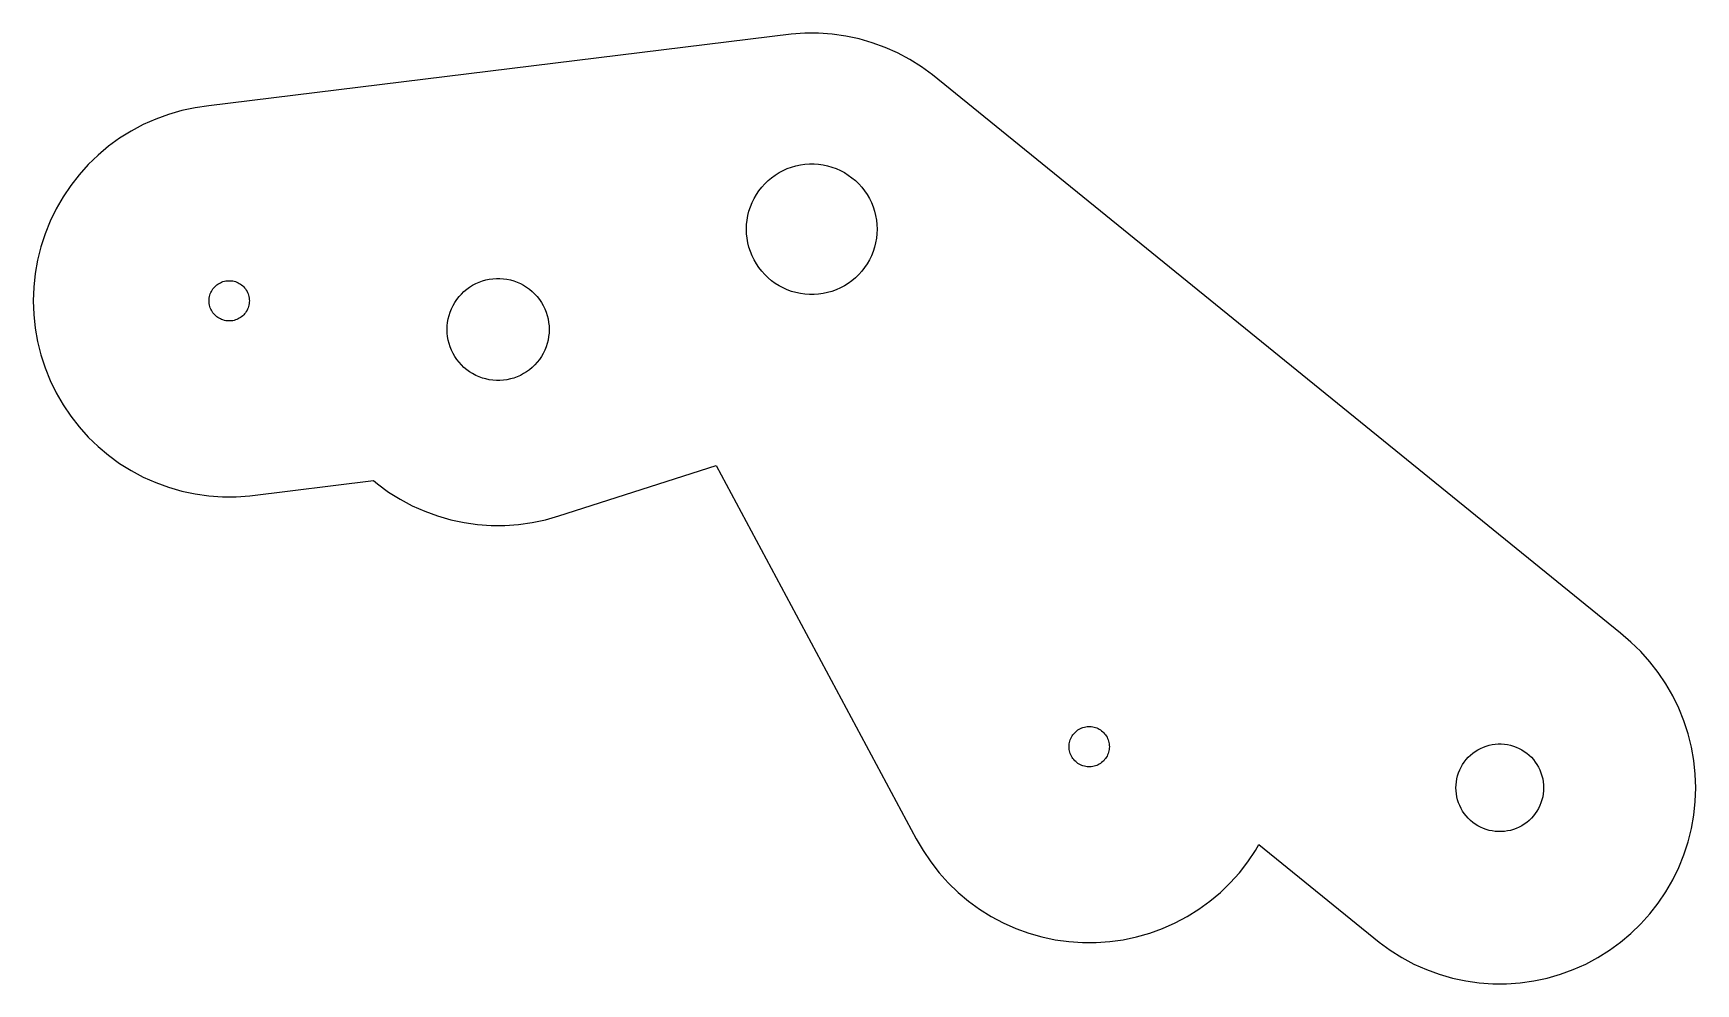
# Model space of a CAD drawing. Header units: metres. Extents: x -173 to 196, y -167 to 43.
import ezdxf

# ---------------------------------------------------------------- set-up
doc = ezdxf.new("R2010")
doc.units = ezdxf.units.M

msp = doc.modelspace()

# ---------------------------------------------------------------- linework, layer by layer
for p, q in [((-4.54306, 43.2244), (-133.746, 27.3494)), ((-1.51682, 43.436), (-4.54306, 43.2244)), ((1.51682, 43.436), (-1.51682, 43.436)), ((4.54306, 43.2244), (1.51682, 43.436)), ((7.54718, 42.8022), (4.54306, 43.2244)), ((10.5145, 42.1715), (7.54718, 42.8022)), ((13.4306, 41.3353), (10.5145, 42.1715)), ((16.2813, 40.2977), (13.4306, 41.3353)), ((19.0527, 39.0638), (16.2813, 40.2977)), ((21.7312, 37.6396), (19.0527, 39.0638)), ((24.3039, 36.032), (21.7312, 37.6396)), ((26.7582, 34.2489), (24.3039, 36.032)), ((179.358, -89.5761), (26.7582, 34.2489)), ((-139.718, 26.2965), (-142.634, 25.4603)), ((-136.751, 26.9272), (-139.718, 26.2965)), ((-133.746, 27.3494), (-136.751, 26.9272)), ((-148.256, 23.1888), (-150.935, 21.7646)), ((-145.485, 24.4227), (-148.256, 23.1888)), ((-142.634, 25.4603), (-145.485, 24.4227)), ((-153.507, 20.157), (-155.962, 18.3739)), ((-150.935, 21.7646), (-153.507, 20.157)), ((-158.285, 16.4239), (-160.468, 14.3166)), ((-155.962, 18.3739), (-158.285, 16.4239)), ((-162.498, 12.0621), (-164.365, 9.67162)), ((-160.468, 14.3166), (-162.498, 12.0621)), ((-9.69402, 10.7663), (-8.91939, 11.4163)), ((-8.91939, 11.4163), (-8.1013, 12.0107)), ((-8.1013, 12.0107), (-7.24374, 12.5465)), ((-7.24374, 12.5465), (-6.35089, 13.0213)), ((-6.35089, 13.0213), (-5.42711, 13.4326)), ((-5.42711, 13.4326), (-4.47688, 13.7784)), ((-4.47688, 13.7784), (-3.50484, 14.0571)), ((-3.50484, 14.0571), (-2.51572, 14.2674)), ((-2.51572, 14.2674), (-1.51434, 14.4081)), ((-1.51434, 14.4081), (-0.5056, 14.4787)), ((-0.5056, 14.4787), (0.5056, 14.4787)), ((0.5056, 14.4787), (1.51434, 14.4081)), ((1.51434, 14.4081), (2.51572, 14.2674)), ((2.51572, 14.2674), (3.50484, 14.0571)), ((3.50484, 14.0571), (4.47688, 13.7784)), ((4.47688, 13.7784), (5.42711, 13.4326)), ((5.42711, 13.4326), (6.35089, 13.0213)), ((6.35089, 13.0213), (7.24374, 12.5465)), ((7.24374, 12.5465), (8.1013, 12.0107)), ((8.1013, 12.0107), (8.91939, 11.4163)), ((8.91939, 11.4163), (9.69402, 10.7663)), ((-164.365, 9.67162), (-166.062, 7.1566)), ((-12.7917, 6.80147), (-12.2861, 7.6772)), ((-12.2861, 7.6772), (-11.7206, 8.51553)), ((-11.7206, 8.51553), (-11.0981, 9.31238)), ((-11.0981, 9.31238), (-10.4214, 10.0639)), ((-10.4214, 10.0639), (-9.69402, 10.7663)), ((9.69402, 10.7663), (10.4214, 10.0639)), ((10.4214, 10.0639), (11.0981, 9.31238)), ((11.0981, 9.31238), (11.7206, 8.51553)), ((11.7206, 8.51553), (12.2861, 7.6772)), ((12.2861, 7.6772), (12.7917, 6.80147)), ((-167.578, 4.5294), (-168.908, 1.80278)), ((-166.062, 7.1566), (-167.578, 4.5294)), ((-14.1709, 3.01212), (-13.9263, 3.99329)), ((-13.9263, 3.99329), (-13.6138, 4.955)), ((-13.6138, 4.955), (-13.235, 5.89259)), ((-13.235, 5.89259), (-12.7917, 6.80147)), ((12.7917, 6.80147), (13.235, 5.89259)), ((13.235, 5.89259), (13.6138, 4.955)), ((13.6138, 4.955), (13.9263, 3.99329)), ((13.9263, 3.99329), (14.1709, 3.01212)), ((-168.908, 1.80278), (-170.045, -1.00995)), ((-14.4875, 0), (-14.4522, 1.01059)), ((-14.4522, -1.01059), (-14.4875, 0)), ((-14.4522, 1.01059), (-14.3465, 2.01627)), ((-14.3465, 2.01627), (-14.1709, 3.01212)), ((14.1709, 3.01212), (14.3465, 2.01627)), ((14.3465, 2.01627), (14.4522, 1.01059)), ((14.4522, 1.01059), (14.4875, 0)), ((14.4875, 0), (14.4522, -1.01059)), ((-170.045, -1.00995), (-170.982, -3.89511)), ((-14.3465, -2.01627), (-14.4522, -1.01059)), ((-14.1709, -3.01212), (-14.3465, -2.01627)), ((-13.9263, -3.99329), (-14.1709, -3.01212)), ((14.1709, -3.01212), (13.9263, -3.99329)), ((14.3465, -2.01627), (14.1709, -3.01212)), ((14.4522, -1.01059), (14.3465, -2.01627)), ((-171.716, -6.83862), (-172.243, -9.82619)), ((-170.982, -3.89511), (-171.716, -6.83862)), ((-13.6138, -4.955), (-13.9263, -3.99329)), ((-13.235, -5.89259), (-13.6138, -4.955)), ((-12.7917, -6.80147), (-13.235, -5.89259)), ((-12.2861, -7.6772), (-12.7917, -6.80147)), ((12.7917, -6.80147), (12.2861, -7.6772)), ((13.235, -5.89259), (12.7917, -6.80147)), ((13.6138, -4.955), (13.235, -5.89259)), ((13.9263, -3.99329), (13.6138, -4.955)), ((-172.243, -9.82619), (-172.56, -12.8432)), ((-71.5251, -11.0844), (-70.7432, -10.9745)), ((-70.7432, -10.9745), (-69.9556, -10.9194)), ((-69.9556, -10.9194), (-69.166, -10.9194)), ((-69.166, -10.9194), (-68.3783, -10.9745)), ((-68.3783, -10.9745), (-67.5964, -11.0844)), ((-11.7206, -8.51553), (-12.2861, -7.6772)), ((-11.0981, -9.31238), (-11.7206, -8.51553)), ((-10.4214, -10.0639), (-11.0981, -9.31238)), ((-9.69402, -10.7663), (-10.4214, -10.0639)), ((-8.91939, -11.4163), (-9.69402, -10.7663)), ((9.69402, -10.7663), (8.91939, -11.4163)), ((10.4214, -10.0639), (9.69402, -10.7663)), ((11.0981, -9.31238), (10.4214, -10.0639)), ((11.7206, -8.51553), (11.0981, -9.31238)), ((12.2861, -7.6772), (11.7206, -8.51553)), ((-172.56, -12.8432), (-172.666, -15.875)), ((-133.574, -14.9459), (-133.499, -14.6432)), ((-133.499, -14.6432), (-133.403, -14.3466)), ((-133.403, -14.3466), (-133.286, -14.0574)), ((-133.286, -14.0574), (-133.149, -13.777)), ((-133.149, -13.777), (-132.993, -13.5069)), ((-132.993, -13.5069), (-132.819, -13.2483)), ((-132.819, -13.2483), (-132.627, -13.0025)), ((-132.627, -13.0025), (-132.418, -12.7707)), ((-132.418, -12.7707), (-132.194, -12.5541)), ((-132.194, -12.5541), (-131.955, -12.3536)), ((-131.955, -12.3536), (-131.702, -12.1702)), ((-131.702, -12.1702), (-131.438, -12.0049)), ((-131.438, -12.0049), (-131.162, -11.8585)), ((-131.162, -11.8585), (-130.877, -11.7316)), ((-130.877, -11.7316), (-130.584, -11.625)), ((-130.584, -11.625), (-130.284, -11.539)), ((-130.284, -11.539), (-129.979, -11.4741)), ((-129.979, -11.4741), (-129.67, -11.4307)), ((-129.67, -11.4307), (-129.359, -11.409)), ((-129.359, -11.409), (-129.047, -11.409)), ((-129.047, -11.409), (-128.736, -11.4307)), ((-128.736, -11.4307), (-128.427, -11.4741)), ((-128.427, -11.4741), (-128.122, -11.539)), ((-128.122, -11.539), (-127.822, -11.625)), ((-127.822, -11.625), (-127.529, -11.7316)), ((-127.529, -11.7316), (-127.244, -11.8585)), ((-127.244, -11.8585), (-126.969, -12.0049)), ((-126.969, -12.0049), (-126.704, -12.1702)), ((-126.704, -12.1702), (-126.452, -12.3536)), ((-126.452, -12.3536), (-126.213, -12.5541)), ((-126.213, -12.5541), (-125.989, -12.7707)), ((-125.989, -12.7707), (-125.78, -13.0025)), ((-125.78, -13.0025), (-125.588, -13.2483)), ((-125.588, -13.2483), (-125.414, -13.5069)), ((-125.414, -13.5069), (-125.258, -13.777)), ((-125.258, -13.777), (-125.121, -14.0574)), ((-125.121, -14.0574), (-125.004, -14.3466)), ((-125.004, -14.3466), (-124.908, -14.6432)), ((-124.908, -14.6432), (-124.832, -14.9459)), ((-78.2266, -14.9535), (-77.6983, -14.3667)), ((-77.6983, -14.3667), (-77.1303, -13.8182)), ((-77.1303, -13.8182), (-76.5254, -13.3106)), ((-76.5254, -13.3106), (-75.8866, -12.8465)), ((-75.8866, -12.8465), (-75.217, -12.4281)), ((-75.217, -12.4281), (-74.5198, -12.0574)), ((-74.5198, -12.0574), (-73.7985, -11.7362)), ((-73.7985, -11.7362), (-73.0565, -11.4662)), ((-73.0565, -11.4662), (-72.2975, -11.2485)), ((-72.2975, -11.2485), (-71.5251, -11.0844)), ((-67.5964, -11.0844), (-66.824, -11.2485)), ((-66.824, -11.2485), (-66.065, -11.4662)), ((-66.065, -11.4662), (-65.323, -11.7362)), ((-65.323, -11.7362), (-64.6017, -12.0574)), ((-64.6017, -12.0574), (-63.9045, -12.4281)), ((-63.9045, -12.4281), (-63.2349, -12.8465)), ((-63.2349, -12.8465), (-62.5961, -13.3106)), ((-62.5961, -13.3106), (-61.9912, -13.8182)), ((-61.9912, -13.8182), (-61.4232, -14.3667)), ((-61.4232, -14.3667), (-60.8949, -14.9535)), ((-8.1013, -12.0107), (-8.91939, -11.4163)), ((-7.24374, -12.5465), (-8.1013, -12.0107)), ((-6.35089, -13.0213), (-7.24374, -12.5465)), ((-5.42711, -13.4326), (-6.35089, -13.0213)), ((-4.47688, -13.7784), (-5.42711, -13.4326)), ((-3.50484, -14.0571), (-4.47688, -13.7784)), ((-2.51572, -14.2674), (-3.50484, -14.0571)), ((-1.51434, -14.4081), (-2.51572, -14.2674)), ((-0.5056, -14.4787), (-1.51434, -14.4081)), ((0.5056, -14.4787), (-0.5056, -14.4787)), ((1.51434, -14.4081), (0.5056, -14.4787)), ((2.51572, -14.2674), (1.51434, -14.4081)), ((3.50484, -14.0571), (2.51572, -14.2674)), ((4.47688, -13.7784), (3.50484, -14.0571)), ((5.42711, -13.4326), (4.47688, -13.7784)), ((6.35089, -13.0213), (5.42711, -13.4326)), ((7.24374, -12.5465), (6.35089, -13.0213)), ((8.1013, -12.0107), (7.24374, -12.5465)), ((8.91939, -11.4163), (8.1013, -12.0107)), ((-172.666, -15.875), (-172.56, -18.9068)), ((-133.672, -15.875), (-133.661, -15.5633)), ((-133.661, -16.1867), (-133.672, -15.875)), ((-133.661, -15.5633), (-133.629, -15.2531)), ((-133.629, -16.4969), (-133.661, -16.1867)), ((-133.629, -15.2531), (-133.574, -14.9459)), ((-133.574, -16.8041), (-133.629, -16.4969)), ((-133.499, -17.1068), (-133.574, -16.8041)), ((-133.403, -17.4034), (-133.499, -17.1068)), ((-133.286, -17.6926), (-133.403, -17.4034)), ((-133.149, -17.9729), (-133.286, -17.6926)), ((-132.993, -18.2431), (-133.149, -17.9729)), ((-132.819, -18.5017), (-132.993, -18.2431)), ((-125.414, -18.2431), (-125.588, -18.5017)), ((-125.258, -17.9729), (-125.414, -18.2431)), ((-125.121, -17.6926), (-125.258, -17.9729)), ((-125.004, -17.4034), (-125.121, -17.6926)), ((-124.908, -17.1068), (-125.004, -17.4034)), ((-124.832, -16.8041), (-124.908, -17.1068)), ((-124.832, -14.9459), (-124.778, -15.2531)), ((-124.778, -16.4969), (-124.832, -16.8041)), ((-124.778, -15.2531), (-124.746, -15.5633)), ((-124.746, -16.1867), (-124.778, -16.4969)), ((-124.746, -15.5633), (-124.735, -15.875)), ((-124.735, -15.875), (-124.746, -16.1867)), ((-80.435, -19.1068), (-80.191, -18.3559)), ((-80.191, -18.3559), (-79.8952, -17.6238)), ((-79.8952, -17.6238), (-79.5491, -16.9141)), ((-79.5491, -16.9141), (-79.1543, -16.2303)), ((-79.1543, -16.2303), (-78.7128, -15.5757)), ((-78.7128, -15.5757), (-78.2266, -14.9535)), ((-60.8949, -14.9535), (-60.4088, -15.5757)), ((-60.4088, -15.5757), (-59.9672, -16.2303)), ((-59.9672, -16.2303), (-59.5724, -16.9141)), ((-59.5724, -16.9141), (-59.2263, -17.6238)), ((-59.2263, -17.6238), (-58.9305, -18.3559)), ((-58.9305, -18.3559), (-58.6865, -19.1068)), ((-172.56, -18.9068), (-172.243, -21.9238)), ((-172.243, -21.9238), (-171.716, -24.9114)), ((-132.627, -18.7475), (-132.819, -18.5017)), ((-132.418, -18.9792), (-132.627, -18.7475)), ((-132.194, -19.1959), (-132.418, -18.9792)), ((-131.955, -19.3964), (-132.194, -19.1959)), ((-131.702, -19.5798), (-131.955, -19.3964)), ((-131.438, -19.745), (-131.702, -19.5798)), ((-131.162, -19.8915), (-131.438, -19.745)), ((-130.877, -20.0183), (-131.162, -19.8915)), ((-130.584, -20.125), (-130.877, -20.0183)), ((-130.284, -20.211), (-130.584, -20.125)), ((-129.979, -20.2758), (-130.284, -20.211)), ((-129.67, -20.3193), (-129.979, -20.2758)), ((-129.359, -20.341), (-129.67, -20.3193)), ((-129.047, -20.341), (-129.359, -20.341)), ((-128.736, -20.3193), (-129.047, -20.341)), ((-128.427, -20.2758), (-128.736, -20.3193)), ((-128.122, -20.211), (-128.427, -20.2758)), ((-127.822, -20.125), (-128.122, -20.211)), ((-127.529, -20.0183), (-127.822, -20.125)), ((-127.244, -19.8915), (-127.529, -20.0183)), ((-126.969, -19.745), (-127.244, -19.8915)), ((-126.704, -19.5798), (-126.969, -19.745)), ((-126.452, -19.3964), (-126.704, -19.5798)), ((-126.213, -19.1959), (-126.452, -19.3964)), ((-125.989, -18.9792), (-126.213, -19.1959)), ((-125.78, -18.7475), (-125.989, -18.9792)), ((-125.588, -18.5017), (-125.78, -18.7475)), ((-80.8733, -22.225), (-80.8457, -21.4359)), ((-80.8457, -21.4359), (-80.7632, -20.6506)), ((-80.7632, -20.6506), (-80.6261, -19.873)), ((-80.6261, -19.873), (-80.435, -19.1068)), ((-58.6865, -19.1068), (-58.4955, -19.873)), ((-58.4955, -19.873), (-58.3584, -20.6506)), ((-58.3584, -20.6506), (-58.2758, -21.4359)), ((-58.2758, -21.4359), (-58.2483, -22.225)), ((-171.716, -24.9114), (-170.982, -27.8549)), ((-80.8457, -23.0141), (-80.8733, -22.225)), ((-80.7632, -23.7994), (-80.8457, -23.0141)), ((-80.6261, -24.577), (-80.7632, -23.7994)), ((-80.435, -25.3431), (-80.6261, -24.577)), ((-80.191, -26.0941), (-80.435, -25.3431)), ((-58.6865, -25.3431), (-58.9305, -26.0941)), ((-58.4955, -24.577), (-58.6865, -25.3431)), ((-58.3584, -23.7994), (-58.4955, -24.577)), ((-58.2758, -23.0141), (-58.3584, -23.7994)), ((-58.2483, -22.225), (-58.2758, -23.0141)), ((-170.982, -27.8549), (-170.045, -30.74)), ((-79.8952, -26.8262), (-80.191, -26.0941)), ((-79.5491, -27.5359), (-79.8952, -26.8262)), ((-79.1543, -28.2197), (-79.5491, -27.5359)), ((-78.7128, -28.8743), (-79.1543, -28.2197)), ((-78.2266, -29.4965), (-78.7128, -28.8743)), ((-77.6983, -30.0833), (-78.2266, -29.4965)), ((-60.8949, -29.4965), (-61.4232, -30.0833)), ((-60.4088, -28.8743), (-60.8949, -29.4965)), ((-59.9672, -28.2197), (-60.4088, -28.8743)), ((-59.5724, -27.5359), (-59.9672, -28.2197)), ((-59.2263, -26.8262), (-59.5724, -27.5359)), ((-58.9305, -26.0941), (-59.2263, -26.8262)), ((-170.045, -30.74), (-168.908, -33.5528)), ((-77.1303, -30.6318), (-77.6983, -30.0833)), ((-76.5254, -31.1394), (-77.1303, -30.6318)), ((-75.8866, -31.6035), (-76.5254, -31.1394)), ((-75.217, -32.0219), (-75.8866, -31.6035)), ((-74.5198, -32.3926), (-75.217, -32.0219)), ((-73.7985, -32.7138), (-74.5198, -32.3926)), ((-73.0565, -32.9838), (-73.7985, -32.7138)), ((-72.2975, -33.2015), (-73.0565, -32.9838)), ((-66.065, -32.9838), (-66.824, -33.2015)), ((-65.323, -32.7138), (-66.065, -32.9838)), ((-64.6017, -32.3926), (-65.323, -32.7138)), ((-63.9045, -32.0219), (-64.6017, -32.3926)), ((-63.2349, -31.6035), (-63.9045, -32.0219)), ((-62.5961, -31.1394), (-63.2349, -31.6035)), ((-61.9912, -30.6318), (-62.5961, -31.1394)), ((-61.4232, -30.0833), (-61.9912, -30.6318)), ((-168.908, -33.5528), (-167.578, -36.2794)), ((-167.578, -36.2794), (-166.062, -38.9066)), ((-71.5251, -33.3656), (-72.2975, -33.2015)), ((-70.7432, -33.4755), (-71.5251, -33.3656)), ((-69.9556, -33.5306), (-70.7432, -33.4755)), ((-69.166, -33.5306), (-69.9556, -33.5306)), ((-68.3783, -33.4755), (-69.166, -33.5306)), ((-67.5964, -33.3656), (-68.3783, -33.4755)), ((-66.824, -33.2015), (-67.5964, -33.3656)), ((-166.062, -38.9066), (-164.365, -41.4216)), ((-164.365, -41.4216), (-162.498, -43.8121)), ((-162.498, -43.8121), (-160.468, -46.0666)), ((-160.468, -46.0666), (-158.285, -48.1739)), ((-158.285, -48.1739), (-155.962, -50.1239)), ((-155.962, -50.1239), (-153.507, -51.907)), ((-153.507, -51.907), (-150.935, -53.5146)), ((-150.935, -53.5146), (-148.256, -54.9388)), ((-148.256, -54.9388), (-145.485, -56.1727)), ((-56.1301, -63.5603), (-21.2085, -52.4027)), ((-21.2085, -52.4027), (23.1649, -135.114)), ((-145.485, -56.1727), (-142.634, -57.2103)), ((-142.634, -57.2103), (-139.718, -58.0465)), ((-139.718, -58.0465), (-136.751, -58.6772)), ((-136.751, -58.6772), (-133.746, -59.0994)), ((-124.66, -59.0994), (-97.2096, -55.7266)), ((-97.2096, -55.7266), (-96.3189, -56.4739)), ((-96.3189, -56.4739), (-93.8647, -58.257)), ((-93.8647, -58.257), (-91.292, -59.8646)), ((-133.746, -59.0994), (-130.72, -59.311)), ((-130.72, -59.311), (-127.687, -59.311)), ((-127.687, -59.311), (-124.66, -59.0994)), ((-91.292, -59.8646), (-88.6135, -61.2888)), ((-88.6135, -61.2888), (-85.8421, -62.5227)), ((-85.8421, -62.5227), (-82.9914, -63.5603)), ((-82.9914, -63.5603), (-80.0753, -64.3965)), ((-80.0753, -64.3965), (-77.1079, -65.0272)), ((-77.1079, -65.0272), (-74.1038, -65.4494)), ((-74.1038, -65.4494), (-71.0776, -65.661)), ((-71.0776, -65.661), (-68.0439, -65.661)), ((-68.0439, -65.661), (-65.0177, -65.4494)), ((-65.0177, -65.4494), (-62.0136, -65.0272)), ((-62.0136, -65.0272), (-59.0462, -64.3965)), ((-59.0462, -64.3965), (-56.1301, -63.5603)), ((181.682, -91.5261), (179.358, -89.5761)), ((183.864, -93.6334), (181.682, -91.5261)), ((185.894, -95.8878), (183.864, -93.6334)), ((187.762, -98.2784), (185.894, -95.8878)), ((189.458, -100.793), (187.762, -98.2784)), ((190.975, -103.421), (189.458, -100.793)), ((192.305, -106.147), (190.975, -103.421)), ((193.441, -108.96), (192.305, -106.147)), ((59.5811, -110.693), (59.866, -110.566)), ((59.866, -110.566), (60.1591, -110.46)), ((60.1591, -110.46), (60.459, -110.374)), ((60.459, -110.374), (60.7641, -110.309)), ((60.7641, -110.309), (61.0729, -110.266)), ((61.0729, -110.266), (61.3841, -110.244)), ((61.3841, -110.244), (61.696, -110.244)), ((61.696, -110.244), (62.0072, -110.266)), ((62.0072, -110.266), (62.316, -110.309)), ((62.316, -110.309), (62.6211, -110.374)), ((62.6211, -110.374), (62.921, -110.46)), ((62.921, -110.46), (63.2141, -110.566)), ((63.2141, -110.566), (63.499, -110.693)), ((194.379, -111.845), (193.441, -108.96)), ((57.0822, -114.398), (57.1148, -114.088)), ((57.1148, -114.088), (57.1689, -113.781)), ((57.1689, -113.781), (57.2444, -113.478)), ((57.2444, -113.478), (57.3408, -113.181)), ((57.3408, -113.181), (57.4576, -112.892)), ((57.4576, -112.892), (57.5944, -112.612)), ((57.5944, -112.612), (57.7503, -112.342)), ((57.7503, -112.342), (57.9248, -112.083)), ((57.9248, -112.083), (58.1168, -111.837)), ((58.1168, -111.837), (58.3255, -111.606)), ((58.3255, -111.606), (58.5499, -111.389)), ((58.5499, -111.389), (58.7888, -111.188)), ((58.7888, -111.188), (59.0412, -111.005)), ((59.0412, -111.005), (59.3057, -110.84)), ((59.3057, -110.84), (59.5811, -110.693)), ((63.499, -110.693), (63.7744, -110.84)), ((63.7744, -110.84), (64.0389, -111.005)), ((64.0389, -111.005), (64.2913, -111.188)), ((64.2913, -111.188), (64.5302, -111.389)), ((64.5302, -111.389), (64.7546, -111.606)), ((64.7546, -111.606), (64.9633, -111.837)), ((64.9633, -111.837), (65.1553, -112.083)), ((65.1553, -112.083), (65.3298, -112.342)), ((65.3298, -112.342), (65.4857, -112.612)), ((65.4857, -112.612), (65.6225, -112.892)), ((65.6225, -112.892), (65.7393, -113.181)), ((65.7393, -113.181), (65.8357, -113.478)), ((65.8357, -113.478), (65.9111, -113.781)), ((65.9111, -113.781), (65.9653, -114.088)), ((65.9653, -114.088), (65.9979, -114.398)), ((150.247, -114.389), (150.911, -114.248)), ((150.911, -114.248), (151.583, -114.153)), ((151.583, -114.153), (152.261, -114.106)), ((152.261, -114.106), (152.939, -114.106)), ((152.939, -114.106), (153.617, -114.153)), ((153.617, -114.153), (154.289, -114.248)), ((154.289, -114.248), (154.953, -114.389)), ((195.113, -114.789), (194.379, -111.845)), ((57.0713, -114.71), (57.0822, -114.398)), ((57.0822, -115.022), (57.0713, -114.71)), ((57.1148, -115.332), (57.0822, -115.022)), ((57.1689, -115.639), (57.1148, -115.332)), ((57.2444, -115.942), (57.1689, -115.639)), ((57.3408, -116.238), (57.2444, -115.942)), ((57.4576, -116.527), (57.3408, -116.238)), ((57.5944, -116.808), (57.4576, -116.527)), ((57.7503, -117.078), (57.5944, -116.808)), ((57.9248, -117.337), (57.7503, -117.078)), ((58.1168, -117.582), (57.9248, -117.337)), ((58.3255, -117.814), (58.1168, -117.582)), ((58.5499, -118.031), (58.3255, -117.814)), ((64.7546, -117.814), (64.5302, -118.031)), ((64.9633, -117.582), (64.7546, -117.814)), ((65.1553, -117.337), (64.9633, -117.582)), ((65.3298, -117.078), (65.1553, -117.337)), ((65.4857, -116.808), (65.3298, -117.078)), ((65.6225, -116.527), (65.4857, -116.808)), ((65.7393, -116.238), (65.6225, -116.527)), ((65.8357, -115.942), (65.7393, -116.238)), ((65.9111, -115.639), (65.8357, -115.942)), ((65.9653, -115.332), (65.9111, -115.639)), ((65.9979, -115.022), (65.9653, -115.332)), ((65.9979, -114.398), (66.0088, -114.71)), ((66.0088, -114.71), (65.9979, -115.022)), ((144.732, -118.109), (145.15, -117.574)), ((145.15, -117.574), (145.604, -117.069)), ((145.604, -117.069), (146.093, -116.598)), ((146.093, -116.598), (146.613, -116.162)), ((146.613, -116.162), (147.162, -115.763)), ((147.162, -115.763), (147.737, -115.403)), ((147.737, -115.403), (148.337, -115.084)), ((148.337, -115.084), (148.957, -114.808)), ((148.957, -114.808), (149.595, -114.576)), ((149.595, -114.576), (150.247, -114.389)), ((154.953, -114.389), (155.605, -114.576)), ((155.605, -114.576), (156.243, -114.808)), ((156.243, -114.808), (156.863, -115.084)), ((156.863, -115.084), (157.462, -115.403)), ((157.462, -115.403), (158.038, -115.763)), ((158.038, -115.763), (158.587, -116.162)), ((158.587, -116.162), (159.107, -116.598)), ((159.107, -116.598), (159.596, -117.069)), ((159.596, -117.069), (160.05, -117.574)), ((160.05, -117.574), (160.468, -118.109)), ((195.64, -117.776), (195.113, -114.789)), ((195.957, -120.793), (195.64, -117.776)), ((58.7888, -118.231), (58.5499, -118.031)), ((59.0412, -118.415), (58.7888, -118.231)), ((59.3057, -118.58), (59.0412, -118.415)), ((59.5811, -118.726), (59.3057, -118.58)), ((59.866, -118.853), (59.5811, -118.726)), ((60.1591, -118.96), (59.866, -118.853)), ((60.459, -119.046), (60.1591, -118.96)), ((60.7641, -119.111), (60.459, -119.046)), ((61.0729, -119.154), (60.7641, -119.111)), ((61.3841, -119.176), (61.0729, -119.154)), ((61.696, -119.176), (61.3841, -119.176)), ((62.0072, -119.154), (61.696, -119.176)), ((62.316, -119.111), (62.0072, -119.154)), ((62.6211, -119.046), (62.316, -119.111)), ((62.921, -118.96), (62.6211, -119.046)), ((63.2141, -118.853), (62.921, -118.96)), ((63.499, -118.726), (63.2141, -118.853)), ((63.7744, -118.58), (63.499, -118.726)), ((64.0389, -118.415), (63.7744, -118.58)), ((64.2913, -118.231), (64.0389, -118.415)), ((64.5302, -118.031), (64.2913, -118.231)), ((143.088, -121.803), (143.252, -121.144)), ((143.252, -121.144), (143.461, -120.499)), ((143.461, -120.499), (143.716, -119.869)), ((143.716, -119.869), (144.013, -119.259)), ((144.013, -119.259), (144.353, -118.672)), ((144.353, -118.672), (144.732, -118.109)), ((160.468, -118.109), (160.847, -118.672)), ((160.847, -118.672), (161.187, -119.259)), ((161.187, -119.259), (161.484, -119.869)), ((161.484, -119.869), (161.739, -120.499)), ((161.739, -120.499), (161.948, -121.144)), ((161.948, -121.144), (162.112, -121.803)), ((196.062, -123.825), (195.957, -120.793)), ((142.875, -123.825), (142.899, -123.147)), ((142.899, -124.503), (142.875, -123.825)), ((142.899, -123.147), (142.97, -122.472)), ((142.97, -125.178), (142.899, -124.503)), ((142.97, -122.472), (143.088, -121.803)), ((143.088, -125.847), (142.97, -125.178)), ((162.112, -121.803), (162.23, -122.472)), ((162.23, -125.178), (162.112, -125.847)), ((162.23, -122.472), (162.301, -123.147)), ((162.301, -124.503), (162.23, -125.178)), ((162.301, -123.147), (162.325, -123.825)), ((162.325, -123.825), (162.301, -124.503)), ((195.957, -126.857), (196.062, -123.825)), ((143.252, -126.506), (143.088, -125.847)), ((143.461, -127.151), (143.252, -126.506)), ((143.716, -127.781), (143.461, -127.151)), ((144.013, -128.391), (143.716, -127.781)), ((144.353, -128.978), (144.013, -128.391)), ((144.732, -129.541), (144.353, -128.978)), ((160.847, -128.978), (160.468, -129.541)), ((161.187, -128.391), (160.847, -128.978)), ((161.484, -127.781), (161.187, -128.391)), ((161.739, -127.151), (161.484, -127.781)), ((161.948, -126.506), (161.739, -127.151)), ((162.112, -125.847), (161.948, -126.506)), ((195.64, -129.874), (195.957, -126.857)), ((145.15, -130.076), (144.732, -129.541)), ((145.604, -130.581), (145.15, -130.076)), ((146.093, -131.052), (145.604, -130.581)), ((146.613, -131.488), (146.093, -131.052)), ((147.162, -131.887), (146.613, -131.488)), ((147.737, -132.247), (147.162, -131.887)), ((148.337, -132.566), (147.737, -132.247)), ((148.957, -132.842), (148.337, -132.566)), ((156.863, -132.566), (156.243, -132.842)), ((157.462, -132.247), (156.863, -132.566)), ((158.038, -131.887), (157.462, -132.247)), ((158.587, -131.488), (158.038, -131.887)), ((159.107, -131.052), (158.587, -131.488)), ((159.596, -130.581), (159.107, -131.052)), ((160.05, -130.076), (159.596, -130.581)), ((160.468, -129.541), (160.05, -130.076)), ((195.113, -132.861), (195.64, -129.874)), ((23.1649, -135.114), (24.6818, -137.741)), ((98.3983, -137.741), (99.1596, -136.423)), ((99.1596, -136.423), (125.842, -158.074)), ((149.595, -133.074), (148.957, -132.842)), ((150.247, -133.261), (149.595, -133.074)), ((150.911, -133.402), (150.247, -133.261)), ((151.583, -133.497), (150.911, -133.402)), ((152.261, -133.544), (151.583, -133.497)), ((152.939, -133.544), (152.261, -133.544)), ((153.617, -133.497), (152.939, -133.544)), ((154.289, -133.402), (153.617, -133.497)), ((154.953, -133.261), (154.289, -133.402)), ((155.605, -133.074), (154.953, -133.261)), ((156.243, -132.842), (155.605, -133.074)), ((193.441, -138.69), (194.379, -135.805)), ((194.379, -135.805), (195.113, -132.861)), ((24.6818, -137.741), (26.3781, -140.256)), ((96.702, -140.256), (98.3983, -137.741)), ((192.305, -141.503), (193.441, -138.69)), ((26.3781, -140.256), (28.2458, -142.647)), ((28.2458, -142.647), (30.2757, -144.901)), ((92.8044, -144.901), (94.8343, -142.647)), ((94.8343, -142.647), (96.702, -140.256)), ((190.975, -144.229), (192.305, -141.503)), ((30.2757, -144.901), (32.458, -147.009)), ((32.458, -147.009), (34.7819, -148.959)), ((88.2982, -148.959), (90.6221, -147.009)), ((90.6221, -147.009), (92.8044, -144.901)), ((187.762, -149.372), (189.458, -146.857)), ((189.458, -146.857), (190.975, -144.229)), ((34.7819, -148.959), (37.2361, -150.742)), ((37.2361, -150.742), (39.8088, -152.349)), ((83.2713, -152.349), (85.844, -150.742)), ((85.844, -150.742), (88.2982, -148.959)), ((185.894, -151.762), (187.762, -149.372)), ((39.8088, -152.349), (42.4874, -153.774)), ((42.4874, -153.774), (45.2587, -155.008)), ((77.8214, -155.008), (80.5928, -153.774)), ((80.5928, -153.774), (83.2713, -152.349)), ((181.682, -156.124), (183.864, -154.017)), ((183.864, -154.017), (185.894, -151.762)), ((45.2587, -155.008), (48.1094, -156.045)), ((48.1094, -156.045), (51.0255, -156.881)), ((51.0255, -156.881), (53.9929, -157.512)), ((53.9929, -157.512), (56.997, -157.934)), ((56.997, -157.934), (60.0232, -158.146)), ((60.0232, -158.146), (63.0569, -158.146)), ((63.0569, -158.146), (66.0831, -157.934)), ((66.0831, -157.934), (69.0872, -157.512)), ((69.0872, -157.512), (72.0546, -156.881)), ((72.0546, -156.881), (74.9707, -156.045)), ((74.9707, -156.045), (77.8214, -155.008)), ((125.842, -158.074), (128.296, -159.857)), ((176.904, -159.857), (179.358, -158.074)), ((179.358, -158.074), (181.682, -156.124)), ((128.296, -159.857), (130.869, -161.465)), ((130.869, -161.465), (133.547, -162.889)), ((171.653, -162.889), (174.331, -161.465)), ((174.331, -161.465), (176.904, -159.857)), ((133.547, -162.889), (136.319, -164.123)), ((136.319, -164.123), (139.169, -165.16)), ((139.169, -165.16), (142.085, -165.996)), ((163.115, -165.996), (166.031, -165.16)), ((166.031, -165.16), (168.881, -164.123)), ((168.881, -164.123), (171.653, -162.889)), ((142.085, -165.996), (145.053, -166.627)), ((145.053, -166.627), (148.057, -167.049)), ((148.057, -167.049), (151.083, -167.261)), ((151.083, -167.261), (154.117, -167.261)), ((154.117, -167.261), (157.143, -167.049)), ((157.143, -167.049), (160.147, -166.627)), ((160.147, -166.627), (163.115, -165.996))]:
    msp.add_line(p, q)

doc.saveas('drawing.dxf')
